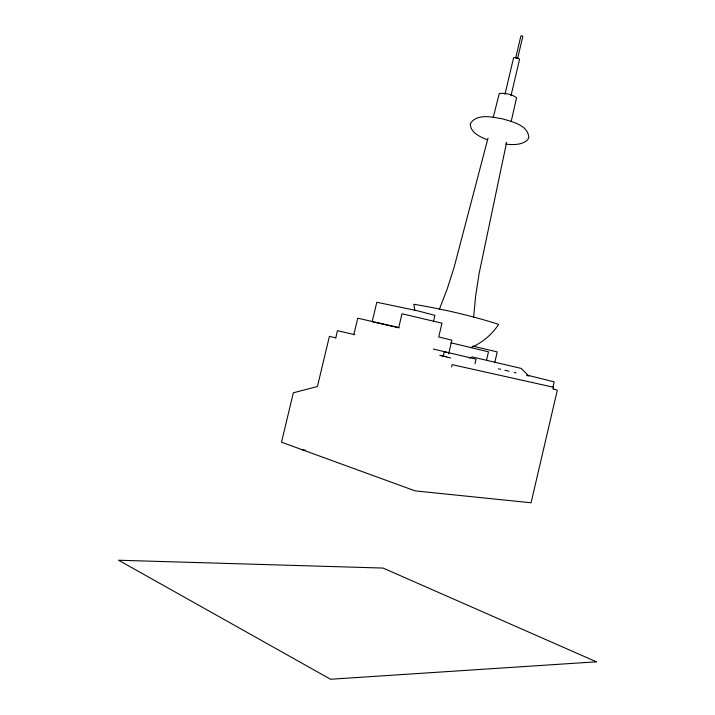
<?xml version="1.0" encoding="UTF-8"?>
<svg xmlns="http://www.w3.org/2000/svg" width="715" height="715" viewBox="0 0 715 715"><rect width="100%" height="100%" fill="white"/><g stroke="black" fill="none" stroke-linecap="round" stroke-linejoin="round"><path stroke-width="1.07" d="M473.598 317.523L475.645 295.912L479.095 273.586L506.56 142.58L506.032 142.92M552.981 386.949L554.17 381.846L526.892 375.071M553.044 389.201L553.499 387.262L452.121 364.641L451.621 366.786M475.001 363.729L476.065 359.18L462.06 355.829L444.247 351.673L443.166 356.249M486.495 360.271L488.479 351.825L450.986 342.816M494.709 362.719L497.238 351.923L472.642 346.06M433.415 321.643L434.899 315.369L417.935 310.873L376.805 302.257L372.175 321.723L399.14 327.863M493.261 117.296L499.258 93.54C505.13 92.825 511.779 94.21 516.587 97.705L511.171 121.595M504.969 94.317L513.602 57.718L516.891 57.701L519.599 59.166L510.975 95.765M515.899 57.146L520.913 35.866L522.218 35.911L522.835 36.322L517.562 58.675M448.618 353.925L451.853 340.179L438.733 336.953L441.986 323.18L401.991 313.778L398.738 327.524L357.759 318.193L353.836 334.665M335.746 337.891L337.462 330.688L354.783 334.674M488.005 138.138L454.025 267.633L447.143 289.146L439.314 309.398M470.649 347.705C482.026 342.932 491.902 334.7 498.65 324.369C471.131 315.565 442.379 309.014 413.806 304.277L414.825 310.364M469.272 358.009L472.302 356.946L521.235 368.431L528.805 375.974L526.839 375.5M515.819 58.121L516.936 58.273M505.836 144.117C513.173 144.939 521.718 145.172 527.581 139.917L528.796 137.629C528.331 125.313 512.61 121.934 503.047 118.967C492.733 117.189 477.2 113.05 470.336 123.624C470.086 132.427 479.854 136.788 486.799 139.559M302.329 449.78L305.627 450.191M335.925 337.846L329.392 336.39L317.424 386.502L293.329 392.803L281.513 442.192L415.147 490.883L531.066 502.779L557.325 390.149L553.437 388.987M498.462 368.788L500.598 369.28M504.862 370.254L509.125 371.237M446.312 356.964L450.513 357.929M433.37 349.045L446.339 352.138M514.165 372.426L516.105 372.899M440.333 355.266L446.786 356.839M439.868 355.373L444.185 356.419M596.399 661.813L330.562 679.25L118.601 560.238L383.07 568.067L596.399 661.813"/></g></svg>
